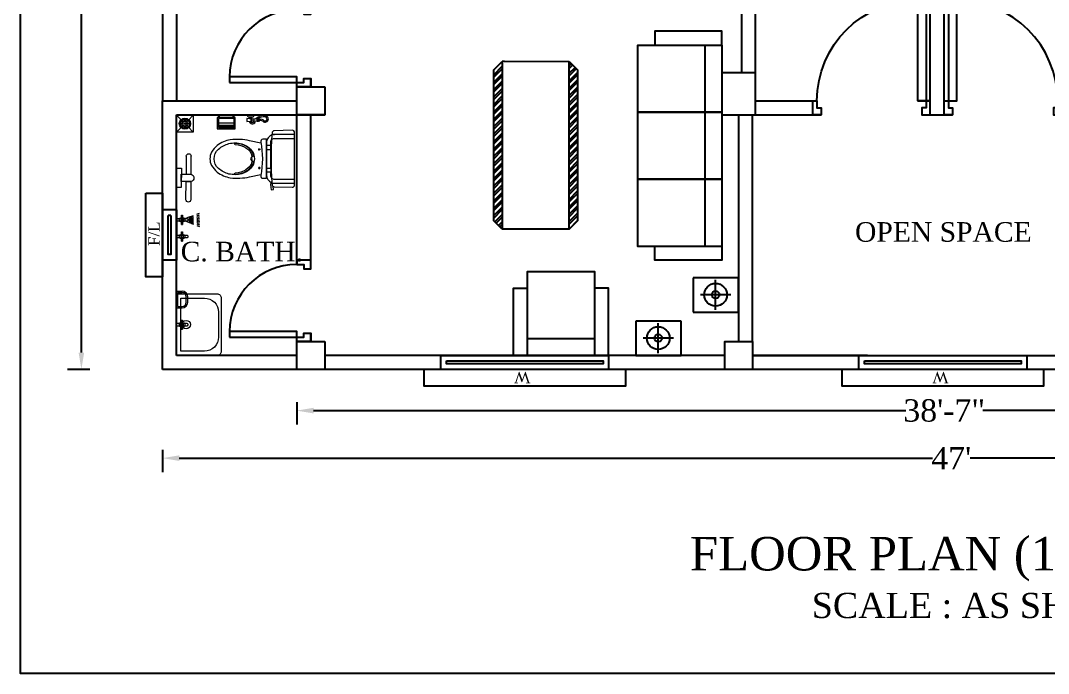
# Model space of a CAD drawing. Header units: inches. Extents: x -5597760 to 21122418, y -37133 to 23298423.
# Drawn here: x 2676.2 to 3043.8, y -24683.2 to -24449.8 of the extents above; entities that cross this region are included whole.
import ezdxf

# ---------------------------------------------------------------- set-up
doc = ezdxf.new("R2010")
doc.units = ezdxf.units.IN
doc.header["$MEASUREMENT"] = 0
doc.layers.add('Dimention', color=7, linetype='Continuous')
doc.layers.add('FURNITURE', color=3, linetype='Continuous')
for name, color, linetype, lineweight in [('Fixture_Plumbing', 193, 'Continuous', 9), ('low wall', 30, 'Continuous', 9), ('Wall', 250, 'Continuous', 25)]:
    doc.layers.add(name, color=color, linetype=linetype, lineweight=lineweight)
doc.styles.get("Standard").update_dxf_attribs({"font": 'times.ttf', "height": 8})
doc.dimstyles.get("Standard").update_dxf_attribs({"dimtxt": 7, "dimasz": 6, "dimexe": 5, "dimexo": 4, "dimgap": 0.09, "dimtad": 0, "dimtih": 1, "dimtoh": 1, "dimdec": 0, "dimzin": 0, "dimdsep": 46, "dimlunit": 3, "dimtxsty": 'Standard', "dimcen": 0.09, "dimadec": 0, "dimazin": 0, "dimtfac": 1, "dimtdec": 0, "dimtofl": 0, "dimtmove": 0, "dimatfit": 3, "dimfxl": 3, "dimfxlon": 1, "dimtolj": 1, "dimtzin": 0, "dimarcsym": 0})

# ---------------------------------------------------------------- blocks, each defined once
blk = doc.blocks.new('*D1121')
at = {"color": 0, "lineweight": -2, "transparency": 16777216}
for p, q in [((2775, -24586.25), (2775, -24594.25)), ((2781, -24589.25), (2992.74, -24589.25)), ((3232, -24589.25), (3020.26, -24589.25)), ((3238, -24586.25), (3238, -24594.25))]:
    blk.add_line(p, q, dxfattribs=at)
at = {"color": 0, "transparency": 16777216}
for points in [[(2781, -24588.25), (2781, -24590.25), (2775, -24589.25)], [(3232, -24588.25), (3232, -24590.25), (3238, -24589.25)]]:
    blk.add_solid(points, dxfattribs=at)
at = {"layer": 'Defpoints', "color": 0, "transparency": 16777216}
for p in [(2775, -24574.5), (3238, -24574.5), (3238, -24589.25)]:
    blk.add_point(p, dxfattribs=at)
at = {"color": 0, "lineweight": -3, "transparency": 16777216, "insert": (3006.5, -24589.25), "char_height": 8, "attachment_point": 5}
blk.add_mtext('\\A1;38\'-7"', dxfattribs=at)
blk = doc.blocks.new('Small Door')
at = {"color": 142}
for points in [[(1.5, 24), (1.5, 0), (3.5, 0), (3.5, 24)], [(0, 0), (1.5, 0), (1.5, -2.5), (3, -2.5), (3, -5), (0, -5)], [(29, 0), (27.5, 0), (27.5, -2.5), (26, -2.5), (26, -5), (29, -5)]]:
    blk.add_lwpolyline(points, close=True, dxfattribs=at)
blk.add_arc((3.5, 0), 24, 0, 90, dxfattribs=at)
blk = doc.blocks.new('*D1122')
at = {"color": 0, "lineweight": -2, "transparency": 16777216}
for p, q in [((2701, -24086), (2693, -24086)), ((2698, -24092), (2698, -24326.09)), ((2698, -24568.5), (2698, -24334.41)), ((2701, -24574.5), (2693, -24574.5))]:
    blk.add_line(p, q, dxfattribs=at)
at = {"color": 0, "transparency": 16777216}
for points in [[(2697, -24092), (2699, -24092), (2698, -24086)], [(2697, -24568.5), (2699, -24568.5), (2698, -24574.5)]]:
    blk.add_solid(points, dxfattribs=at)
at = {"layer": 'Defpoints', "color": 0, "transparency": 16777216}
for p in [(2775, -24086), (2698, -24574.5), (2775, -24574.5)]:
    blk.add_point(p, dxfattribs=at)
at = {"color": 0, "transparency": 16777216, "insert": (2698, -24330.25), "char_height": 8, "attachment_point": 5}
blk.add_mtext('\\A1;40\'-8"', dxfattribs=at)
blk = doc.blocks.new('Door')
at = {"color": 142}
for points in [[(1.5, 36), (1.5, 0), (4.5, 0), (4.5, 36)], [(0, 0), (1.5, 0), (1.5, -2.5), (3, -2.5), (3, -5), (0, -5)], [(42, 0), (40.5, 0), (40.5, -2.5), (39, -2.5), (39, -5), (42, -5)]]:
    blk.add_lwpolyline(points, close=True, dxfattribs=at)
blk.add_arc((4.5, 0), 36, 0, 90, dxfattribs=at)
blk = doc.blocks.new('*D1123')
at = {"color": 0, "lineweight": -2, "transparency": 16777216}
for p, q in [((2727, -24603.25), (2727, -24611.25)), ((3291, -24603.25), (3291, -24611.25)), ((2733, -24606.25), (3002.28, -24606.25)), ((3285, -24606.25), (3015.72, -24606.25))]:
    blk.add_line(p, q, dxfattribs=at)
at = {"color": 0, "transparency": 16777216}
for points in [[(2733, -24605.25), (2733, -24607.25), (2727, -24606.25)], [(3285, -24605.25), (3285, -24607.25), (3291, -24606.25)]]:
    blk.add_solid(points, dxfattribs=at)
at = {"layer": 'Defpoints', "color": 0, "transparency": 16777216}
for p in [(2727, -24484.5), (3291, -24484.5), (2727, -24606.25)]:
    blk.add_point(p, dxfattribs=at)
at = {"color": 0, "transparency": 16777216, "insert": (3009, -24606.25), "char_height": 8, "attachment_point": 5}
blk.add_mtext("\\A1;47'", dxfattribs=at)
blk = doc.blocks.new('S 1')
at = {"layer": 'FURNITURE', "color": 3, "ltscale": 3}
for points in [[(0, -5), (0, 0), (24, 0), (24, -5)], [(6, -29), (6, -5)], [(6, -53), (6, -29)], [(6, -77), (6, -53)], [(0, -77), (0, -82), (24, -82), (24, -77)]]:
    blk.add_lwpolyline(points, dxfattribs=at)
for points in [[(0, -29), (30, -29), (30, -5), (0, -5)], [(0, -53), (30, -53), (30, -29), (0, -29)], [(0, -77), (30, -77), (30, -53), (0, -53)]]:
    blk.add_lwpolyline(points, close=True, dxfattribs=at)
blk = doc.blocks.new('S 2')
at = {"layer": 'FURNITURE', "color": 3, "ltscale": 3}
for points in [[(0, -5), (0, 0), (24, 0), (24, -5)], [(6, -5), (6, -29)], [(0, -29), (0, -34), (24, -34), (24, -29)]]:
    blk.add_lwpolyline(points, dxfattribs=at)
blk.add_lwpolyline([(0, -5), (30, -5), (30, -29), (0, -29)], close=True, dxfattribs=at)
blk = doc.blocks.new('A$C4CB008C5')
for p, q in [((3.279, 3.019), (2.679, 3.019)), ((2.679, 3.019), (2.679, 2.569)), ((2.975, 2.6), (2.975, 2.992)), ((3.279, 2.569), (3.279, 3.019)), ((3.174, 2.796), (2.776, 2.796)), ((2.679, 2.569), (3.279, 2.569))]:
    blk.add_line(p, q)
for radius in [0.15, 0.05]:
    blk.add_circle((2.975, 2.796), radius)
blk = doc.blocks.new('COMOD')
at = {"layer": 'Fixture_Plumbing'}
for p, q in [((-12.6, 2.92), (-12.6, 3.72)), ((-12.2, 3.32), (-13, 3.32)), ((-8.6, -3.3), (-8.6, 3.3)), ((-12.2, -3.32), (-13, -3.32)), ((-12.6, -2.92), (-12.6, -3.72)), ((0, -8.7), (-6.01, -8.7))]:
    blk.add_line(p, q, dxfattribs=at)
blk.add_lwpolyline([(-8.14, 8.02), (-8.58, 9.23), (-8.31, 11.13), (-7.52, 11.02), (-7.68, 9.9)], dxfattribs=at)
for points in [[(-8.1, -8.55, -0.32142), (-10, -5.9), (-10, 5.9, -0.300027), (-8.3, 8.47)], [(-8.3, 8.47, -0.019656), (-8.1, 8.55)], [(-8.1, 8.55, -0.081906), (-7.2, 8.7), (0, 8.7)], [(-12.02, -5.63), (-16.06, -6.46, -0.088113), (-22.96, -6.79, -0.124068), (-27.65, -4.73, -0.086475), (-29.66, -2.38, -0.130408), (-30.24, 0, -0.130408), (-29.66, 2.38, -0.086475), (-27.65, 4.73, -0.124068), (-22.96, 6.79, -0.088113), (-16.06, 6.46), (-12.02, 5.63)], [(-21.2, 5.48, -0.136377), (-17.16, 4.36, -0.205105), (-14.68, 1.12, -0.668461), (-15.26, 1, 0.213245), (-17.4, 3.96, 0.134007), (-21.2, 5.12)], [(-8.6, 4.78), (-8.6, 5.9, -0.194092), (-8.21, 6.87)], [(-8.21, 6.87, -0.203745), (-7.2, 7.3), (0, 7.3)], [(-15.74, 0), (-15.43, 0.63, -0.801198), (-15.28, 0.68, -0.05862), (-15.2, 0, -0.05862), (-15.28, -0.68, -0.801198), (-15.43, -0.63), (-15.74, 0)], [(-21.2, -5.12, 0.134007), (-17.4, -3.96, 0.213245), (-15.26, -1, -0.668461), (-14.68, -1.12, -0.205105), (-17.16, -4.36, -0.136377), (-21.2, -5.48)], [(-8.12, -6.96, -0.216674), (-8.6, -5.9), (-8.6, -4.78)], [(-8.21, -6.87, 0.203745), (-7.2, -7.3), (0, -7.3)], [(-6.01, -8.7), (-7.6, -8.7), (-7.2, -8.7, -0.081902), (-8.1, -8.55)]]:
    blk.add_lwpolyline(points, format="xyb", dxfattribs=at)
for points in [[(0, 9.38), (0, -9.38, -0.421203), (-0.82, -10.18), (-7.26, -10.03, -0.384529), (-8.04, -9.29, -0.020097), (-8.4, 0, -0.020097), (-8.04, 9.29, -0.384529), (-7.26, 10.03), (-0.82, 10.18, -0.421203)], [(-28.76, 0, 0.221073), (-27.17, -3.49, 0.102493), (-23.48, -5.44, 0.121565), (-18.88, -5.36, 0.187395), (-15, -2.48, 0.126952), (-14.36, 0, 0.126952), (-15, 2.48, 0.187395), (-18.88, 5.36, 0.121565), (-23.48, 5.44, 0.102493), (-27.17, 3.49, 0.221073)], [(-10, 6.96), (-10, -6.96), (-11.3, -6.96, -0.472458), (-12.09, -6, 0.097656), (-12.09, 6, -0.472458), (-11.3, 6.96)]]:
    blk.add_lwpolyline(points, format="xyb", close=True, dxfattribs=at)
for points in [[(-10, 3.3), (-8.47, 3.3), (-8.47, 4.78), (-10, 4.78)], [(-10, -3.3), (-8.47, -3.3), (-8.47, -4.78), (-10, -4.78)]]:
    blk.add_lwpolyline(points, close=True, dxfattribs=at)
for centre, radius, start, end in [((-21.19, 5.3), 0.18, 92.9384, 267.0617), ((-21.22, -5.3), 0.181, 83.8644, 277.7384)]:
    blk.add_arc(centre, radius, start, end, dxfattribs=at)
blk = doc.blocks.new('Grating')
at = {"layer": 'Fixture_Plumbing'}
for p, q in [((0, 0), (1.86, -1.86)), ((0, -6), (0, 0)), ((0, 0), (6, 0)), ((6, 0), (4.14, -1.86)), ((6, 0), (6, -6)), ((1.86, -4.14), (0, -6)), ((6, -6), (0, -6)), ((4.14, -4.14), (6, -6))]:
    blk.add_line(p, q, dxfattribs=at)
for centre, radius in [((3, -3), 2), ((3, -3), 1.61), ((2, -3), 0.25), ((2.31, -2.31), 0.25), ((2.31, -3.69), 0.25), ((3, -2), 0.25), ((3, -3), 0.25), ((3.69, -2.31), 0.25), ((3.69, -3.69), 0.25), ((4, -3), 0.25), ((3, -4), 0.25)]:
    blk.add_circle(centre, radius, dxfattribs=at)
blk = doc.blocks.new('Tissu')
at = {"layer": 'Fixture_Plumbing'}
for p, q in [((0, 0), (6.4, 0)), ((0, -4), (0, 0)), ((6.4, 0), (6.4, -4)), ((0.4, -0.4), (6, -0.4)), ((0.4, -3.6), (0.4, -0.4)), ((6, -0.4), (0.4, -0.4)), ((6, -0.8), (0.4, -0.8)), ((6, -1.2), (0.4, -1.2)), ((6, -2), (0.4, -2)), ((6, -3.6), (0.4, -3.6)), ((6, -0.4), (6, -3.6)), ((6.4, -4), (0, -4)), ((0.4, -4), (0.8, -4)), ((0.4, -4.81), (0.4, -4)), ((0.8, -4.81), (0.4, -4.81)), ((0.8, -4), (0.8, -4.81)), ((5.6, -4), (6, -4)), ((5.6, -4.81), (5.6, -4)), ((6, -4.81), (5.6, -4.81)), ((6, -4), (6, -4.81))]:
    blk.add_line(p, q, dxfattribs=at)
blk = doc.blocks.new('HandShower')
at = {"layer": 'Fixture_Plumbing'}
for p, q in [((-2.77, 1.94), (-3.27, 1.94)), ((-3.27, 1.94), (-3.27, 1.44)), ((-3.27, 1.44), (-2.77, 1.44)), ((-2.33, 2.07), (-2.77, 2.07)), ((-2.77, 2.07), (-2.77, 1.31)), ((-2.77, 1.31), (-2.77, 2.07)), ((-2.77, 2.07), (-2.33, 2.07)), ((-2.33, 1.94), (-2.77, 1.94)), ((-2.77, 1.44), (-2.33, 1.44)), ((-2.77, 1.31), (-2.33, 1.31)), ((1.36, 2.19), (-2.33, 1.94)), ((-2.33, 1.31), (-2.33, 2.07)), ((-2.33, 1.94), (-2.33, 1.44)), ((-2.33, 1.44), (1.36, 1.19)), ((-0.28, 1.94), (-1.33, 1.82)), ((-1.33, 1.82), (-1.33, 1.56)), ((-1.33, 1.56), (-0.28, 1.44)), ((-1.28, 0), (-0.92, 0.64)), ((1.28, 0), (-1.28, 0)), ((-0.92, 0.64), (0.92, 0.64)), ((-0.29, 0.64), (-0.29, 1.3)), ((-0.29, 1.3), (0.37, 1.25)), ((0.37, 0.64), (-0.29, 0.64)), ((-0.28, 1.44), (-0.28, 1.94)), ((1.36, 2.19), (-0.16, 2.08)), ((-0.16, 2.08), (-0.16, 1.29)), ((-0.16, 1.29), (1.36, 1.19)), ((0.37, 1.25), (0.37, 0.64)), ((0.92, 0.64), (1.28, 0)), ((1.36, 1.19), (1.36, 2.19)), ((1.36, 1.19), (1.36, 2.19))]:
    blk.add_line(p, q, dxfattribs=at)
for centre, radius, start, end in [((-5.2, 1.32), 1.14, 59.6373, 268.8195), ((-5.2, 1.32), 0.702, 63.1189, 271.5338), ((-4.55, 3.74), 3.63, 259.3408, 319.7295), ((-4.55, 3.74), 3.19, 258.6253, 310.096), ((-3.56, 3.41), 1.97, 227.9057, 278.6181), ((-3.56, 3.41), 1.53, 226.1077, 281.1269), ((-4.55, 3.74), 3.19, 326.063, 335.0643), ((-0.63, 1.87), 1.16, 12.846, 152.8429), ((-4.55, 3.74), 3.63, 331.2813, 334.9093), ((-0.63, 1.87), 0.722, 18.4095, 152.2679), ((-0.18, 1.67), 0.462, 297.9981, 300.1615)]:
    blk.add_arc(centre, radius, start, end, dxfattribs=at)
blk = doc.blocks.new('Bas_Pds')
at = {"layer": 'Fixture_Plumbing'}
for points in [[(0, 0), (22, 0), (22, -14.5, -0.414214), (20.5, -16), (1.5, -16, -0.414214), (0, -14.5)], [(1.5, -1.5), (20.5, -1.5), (20.5, -10, -0.414214), (15.5, -15), (6.5, -15, -0.414214), (1.5, -10)]]:
    blk.add_lwpolyline(points, format="xyb", close=True, dxfattribs=at)
blk.add_circle((11, -3.5), 1.5, dxfattribs=at)
blk = doc.blocks.new('Shope Case')
at = {"layer": 'Fixture_Plumbing'}
for p, q in [((4, 4), (2, 4)), ((0, 0), (0, 2)), ((6, 0), (0, 0)), ((0.5, 0.5), (0.5, 2)), ((5.5, 0.5), (0.5, 0.5)), ((4, 3.5), (2, 3.5)), ((5.5, 0.5), (5.5, 2)), ((6, 0), (6, 2))]:
    blk.add_line(p, q, dxfattribs=at)
for centre, radius, start, end in [((2, 2), 2, 90, 180), ((4, 2), 2, 360, 90), ((2, 2), 1.5, 90, 180), ((4, 2), 1.5, 360, 90)]:
    blk.add_arc(centre, radius, start, end, dxfattribs=at)
blk = doc.blocks.new('Cock')
at = {"layer": 'Fixture_Plumbing'}
for p, q in [((0.5, -1.09), (0.5, 0)), ((-0.45, -1.85), (-1.63, -1.85)), ((-1.63, -1.85), (-1.63, -2.15)), ((-1.63, -2.15), (-0.45, -2.15)), ((-0.5, 0), (-0.5, -1.09)), ((-0.5, -2.91), (-0.5, -3.7)), ((0.45, -1.85), (1.63, -1.85)), ((1.63, -2.15), (0.45, -2.15)), ((0.5, -3.7), (0.5, -2.91)), ((1.63, -1.85), (1.63, -2.15)), ((-0.2, -4), (0.2, -4))]:
    blk.add_line(p, q, dxfattribs=at)
blk.add_lwpolyline([(-0.74, -1.85), (-1.63, -1.85), (-1.63, -2.15), (-0.74, -2.15), (-0.72, -2.29), (-0.68, -2.43), (-0.64, -2.52), (-0.6, -2.59), (-0.55, -2.69), (-0.53, -2.74), (-0.51, -2.79), (-0.5, -2.84), (-0.5, -3.7), (-0.49, -3.77), (-0.47, -3.83), (-0.44, -3.87), (-0.42, -3.9), (-0.39, -3.93), (-0.36, -3.95), (-0.32, -3.97), (-0.26, -3.99), (-0.21, -4), (0.21, -4), (0.28, -3.99), (0.33, -3.97), (0.37, -3.95), (0.41, -3.91), (0.45, -3.87), (0.47, -3.84), (0.49, -3.78), (0.5, -3.74), (0.5, -3.66), (0.5, -2.91), (0.51, -2.8), (0.53, -2.73), (0.57, -2.66), (0.64, -2.52), (0.69, -2.39), (0.73, -2.23), (0.74, -2.15), (1.63, -2.15), (1.63, -1.85), (0.74, -1.85), (0.7, -1.65), (0.66, -1.51), (0.62, -1.41), (0.56, -1.32), (0.51, -1.21), (0.5, -1.16), (0.5, 0), (-0.5, 0), (-0.5, -1.09), (-0.5, -1.17), (-0.52, -1.25), (-0.54, -1.3), (-0.6, -1.39), (-0.65, -1.49), (-0.68, -1.57), (-0.71, -1.68), (-0.73, -1.78), (-0.74, -1.85), (-1.63, -1.85), (-1.63, -2.15), (-0.74, -2.15)], dxfattribs=at)
blk.add_lwpolyline([(0.41, -1.71), (0.5, -2), (0.41, -2.29), (0.16, -2.48), (-0.15, -2.48), (-0.4, -2.29), (-0.5, -2), (-0.4, -1.71), (-0.15, -1.52), (0.16, -1.52)], close=True, dxfattribs=at)
blk.add_lwpolyline([(0.38, -2, -1), (-0.37, -2, -1)], format="xyb", close=True, dxfattribs=at)
for centre, radius, start, end in [((0.58, -2), 1.33, 162.7798, 173.6894), ((0.58, -2), 1.33, 186.386, 197.2957), ((0.11, -1.8), 0.821, 142.6304, 166.4711), ((0.3, -2.09), 1.03, 197.2957, 212.3126), ((-1, -2.91), 0.5, 0.0377, 32.3126), ((-1, -1.09), 0.5, 335.7811, 0.0377), ((0.11, -1.8), 0.821, 97.6195, 127.4775), ((0.11, -2.2), 0.821, 232.598, 262.4559), ((-0.11, -1.8), 0.821, 51.1948, 82.4559), ((-0.11, -2.2), 0.821, 277.6195, 308.8807), ((0.91, -1.11), 0.407, 178.1777, 212.4229), ((1, -2.91), 0.5, 147.7628, 180.0377), ((-0.11, -1.8), 0.821, 13.6044, 35.212), ((-0.29, -2.09), 1.03, 327.7628, 342.7798), ((-0.58, -2), 1.33, 6.386, 17.2957), ((-0.58, -2), 1.33, 342.7798, 353.6894), ((-0.2, -3.7), 0.3, 180.0377, 270.0377), ((0.2, -3.7), 0.3, 270.0377, 0.0377)]:
    blk.add_arc(centre, radius, start, end, dxfattribs=at)
blk = doc.blocks.new('Sower')
at = {"layer": 'Fixture_Plumbing'}
for p, q in [((-1.31, -3.44), (-1.41, -3.69)), ((-1.31, -3.44), (-1.41, -3.69)), ((-1.31, -3.44), (-1.41, -3.69)), ((-1.31, -3.44), (-1.41, -3.69)), ((-1.18, -3.08), (-1.27, -3.33)), ((-1.18, -3.08), (-1.27, -3.33)), ((-1.18, -3.08), (-1.27, -3.33)), ((-1.18, -3.08), (-1.27, -3.33)), ((-1.04, -2.72), (-1.14, -2.97)), ((-1.04, -2.72), (-1.14, -2.97)), ((-1.04, -2.72), (-1.14, -2.97)), ((-1.04, -2.72), (-1.14, -2.97)), ((-0.96, -3.44), (-1.04, -3.69)), ((-0.96, -3.44), (-1.04, -3.69)), ((-1, -2.6), (1, -2.6)), ((-0.86, -3.08), (-0.93, -3.33)), ((-0.86, -3.08), (-0.93, -3.33)), ((-0.76, -2.72), (-0.83, -2.97)), ((-0.76, -2.72), (-0.83, -2.97)), ((-0.63, -3.44), (-0.68, -3.69)), ((-0.63, -3.44), (-0.68, -3.69)), ((-0.57, -3.08), (-0.61, -3.33)), ((-0.57, -3.08), (-0.61, -3.33)), ((-0.5, -2.72), (-0.55, -2.97)), ((-0.5, -2.72), (-0.55, -2.97)), ((-0.31, -3.44), (-0.33, -3.69)), ((-0.31, -3.44), (-0.33, -3.69)), ((-0.28, -3.08), (-0.3, -3.33)), ((-0.28, -3.08), (-0.3, -3.33)), ((-0.25, -2.72), (-0.27, -2.97)), ((-0.25, -2.72), (-0.27, -2.97)), ((0, -2.72), (0, -2.97)), ((0, -2.72), (0, -2.97)), ((0, -3.08), (0, -3.33)), ((0, -3.08), (0, -3.33)), ((0, -3.44), (0, -3.69)), ((0, -3.44), (0, -3.69)), ((0.25, -2.72), (0.28, -2.97)), ((0.25, -2.72), (0.28, -2.97)), ((0.29, -3.08), (0.31, -3.33)), ((0.29, -3.08), (0.31, -3.33)), ((0.32, -3.44), (0.34, -3.69)), ((0.32, -3.44), (0.34, -3.69)), ((0.51, -2.72), (0.55, -2.97)), ((0.51, -2.72), (0.55, -2.97)), ((0.57, -3.08), (0.62, -3.33)), ((0.57, -3.08), (0.62, -3.33)), ((0.64, -3.44), (0.69, -3.69)), ((0.64, -3.44), (0.69, -3.69)), ((0.77, -2.72), (0.84, -2.97)), ((0.77, -2.72), (0.84, -2.97)), ((0.87, -3.08), (0.94, -3.33)), ((0.87, -3.08), (0.94, -3.33)), ((0.97, -3.44), (1.04, -3.69)), ((0.97, -3.44), (1.04, -3.69)), ((1.05, -2.72), (1.15, -2.97)), ((1.05, -2.72), (1.15, -2.97)), ((1.19, -3.08), (1.28, -3.33)), ((1.19, -3.08), (1.28, -3.33)), ((1.32, -3.44), (1.42, -3.69)), ((1.32, -3.44), (1.42, -3.69)), ((-2.27, -5.94), (-2.37, -6.19)), ((-2.27, -5.94), (-2.37, -6.19)), ((-2.27, -5.94), (-2.37, -6.19)), ((-2.27, -5.94), (-2.37, -6.19)), ((-2.13, -5.58), (-2.23, -5.83)), ((-2.13, -5.58), (-2.23, -5.83)), ((-2.13, -5.58), (-2.23, -5.83)), ((-2.13, -5.58), (-2.23, -5.83)), ((-2, -5.22), (-2.09, -5.47)), ((-2, -5.22), (-2.09, -5.47)), ((-2, -5.22), (-2.09, -5.47)), ((-2, -5.22), (-2.09, -5.47)), ((-1.67, -5.94), (-1.74, -6.19)), ((-1.67, -5.94), (-1.74, -6.19)), ((-1.57, -5.58), (-1.64, -5.83)), ((-1.57, -5.58), (-1.64, -5.83)), ((-1.45, -3.79), (-1.55, -4.04)), ((-1.45, -3.79), (-1.55, -4.04)), ((-1.45, -3.79), (-1.55, -4.04)), ((-1.45, -3.79), (-1.55, -4.04)), ((-1.47, -5.22), (-1.54, -5.47)), ((-1.47, -5.22), (-1.54, -5.47)), ((-1.07, -3.79), (-1.14, -4.04)), ((-1.07, -3.79), (-1.14, -4.04)), ((-1.09, -5.94), (-1.14, -6.19)), ((-1.09, -5.94), (-1.14, -6.19)), ((-1.03, -5.58), (-1.07, -5.83)), ((-1.03, -5.58), (-1.07, -5.83)), ((-0.96, -5.22), (-1.01, -5.47)), ((-0.96, -5.22), (-1.01, -5.47)), ((-0.7, -3.79), (-0.74, -4.04)), ((-0.7, -3.79), (-0.74, -4.04)), ((-0.54, -5.94), (-0.56, -6.19)), ((-0.54, -5.94), (-0.56, -6.19)), ((-0.51, -5.58), (-0.53, -5.83)), ((-0.51, -5.58), (-0.53, -5.83)), ((-0.47, -5.22), (-0.5, -5.47)), ((-0.47, -5.22), (-0.5, -5.47)), ((-0.34, -3.79), (-0.37, -4.04)), ((-0.34, -3.79), (-0.37, -4.04)), ((0, -3.79), (0, -4.04)), ((0, -3.79), (0, -4.04)), ((0.01, -5.22), (0.01, -5.47)), ((0.01, -5.22), (0.01, -5.47)), ((0.01, -5.58), (0.01, -5.83)), ((0.01, -5.58), (0.01, -5.83)), ((0.01, -5.94), (0.01, -6.19)), ((0.01, -5.94), (0.01, -6.19)), ((0.35, -3.79), (0.38, -4.04)), ((0.35, -3.79), (0.38, -4.04)), ((0.49, -5.22), (0.51, -5.47)), ((0.49, -5.22), (0.51, -5.47)), ((0.52, -5.58), (0.54, -5.83)), ((0.52, -5.58), (0.54, -5.83)), ((0.55, -5.94), (0.58, -6.19)), ((0.55, -5.94), (0.58, -6.19)), ((0.71, -3.79), (0.75, -4.04)), ((0.71, -3.79), (0.75, -4.04)), ((0.97, -5.22), (1.02, -5.47)), ((0.97, -5.22), (1.02, -5.47)), ((1.04, -5.58), (1.09, -5.83)), ((1.04, -5.58), (1.09, -5.83)), ((1.07, -3.79), (1.15, -4.04)), ((1.07, -3.79), (1.15, -4.04)), ((1.11, -5.94), (1.15, -6.19)), ((1.11, -5.94), (1.15, -6.19)), ((1.46, -3.79), (1.56, -4.04)), ((1.46, -3.79), (1.56, -4.04)), ((1.48, -5.22), (1.55, -5.47)), ((1.48, -5.22), (1.55, -5.47)), ((1.58, -5.58), (1.65, -5.83)), ((1.58, -5.58), (1.65, -5.83)), ((1.68, -5.94), (1.75, -6.19)), ((1.68, -5.94), (1.75, -6.19)), ((2.01, -5.22), (2.11, -5.47)), ((2.01, -5.22), (2.11, -5.47)), ((2.15, -5.58), (2.25, -5.83)), ((2.15, -5.58), (2.25, -5.83)), ((2.29, -5.94), (2.38, -6.19)), ((2.29, -5.94), (2.38, -6.19))]:
    blk.add_line(p, q, dxfattribs=at)
at = {"layer": 'Fixture_Plumbing', "ltscale": 0.5}
blk.add_lwpolyline([(-0.37, 0), (-0.37, -0.97), (-0.37, 0), (0.37, 0), (0.38, -0.97), (1, -2.6), (-1, -2.6), (-0.37, -0.97)], dxfattribs=at)
blk = doc.blocks.new('fcyhf')
at = {"layer": 'Fixture_Plumbing', "xscale": -1}
for name, p in [('Sower', (0, 1.02)), ('Cock', (0, 3.02))]:
    blk.add_blockref(name, p, dxfattribs=at)
blk = doc.blocks.new('Ring')
at = {"layer": 'Fixture_Plumbing'}
for p, q in [((-0.26, 1.3), (-0.26, 7.78)), ((1.47, 7.78), (1.47, 1.3)), ((1.47, 1.3), (-0.26, 1.3)), ((3.2, 1.3), (-0.26, 1.3)), ((4.92, 3.46), (3.2, 3.46)), ((3.2, 3.46), (3.2, -3.46)), ((3.2, -1.3), (3.2, 1.3)), ((4.92, -3.46), (4.92, 3.46)), ((-0.26, -1.3), (-0.26, -7.78)), ((1.47, -1.3), (-0.26, -1.3)), ((-0.26, -1.3), (3.2, -1.3)), ((1.47, -7.78), (1.47, -1.3)), ((3.2, -3.46), (4.92, -3.46))]:
    blk.add_line(p, q, dxfattribs=at)
for centre, radius, start, end in [((0.6, 7.78), 0.864, 0, 180), ((0, 0), 1.32, 101.3119, 258.6881), ((0.6, -7.78), 0.864, 180, 0)]:
    blk.add_arc(centre, radius, start, end, dxfattribs=at)

msp = doc.modelspace()

# ---------------------------------------------------------------- hatches: boundary and pattern name
at = {"true_color": 0x000000}
h = msp.add_hatch(dxfattribs=at)
h.set_pattern_fill('ANSI32', color=18, scale=5)
h.set_pattern_definition([(45, (687.4207, -25102.4104), (-1.3258252, 1.3258252), []), (45, (688.3045, -25102.4104), (-1.3258252, 1.3258252), [])])
h.paths.add_polyline_path([(2845.42, -24521.36), (2848.42, -24524.36), (2848.42, -24464.36), (2845.42, -24467.36)])
h.paths.add_polyline_path([(2872.42, -24524.36), (2875.42, -24521.36), (2875.42, -24467.36), (2872.42, -24464.36)])

# ---------------------------------------------------------------- linework, layer by layer
for p, q in [((3001.5, -24478.5), (3001.5, -24240)), ((3006.5, -24478.5), (3006.5, -24240)), ((2727, -24311.92), (2727, -24478.42)), ((2732, -24316.92), (2732, -24478.42)), ((2934, -24411.5), (2934, -24468.5)), ((2939, -24473.5), (2939, -24411.5)), ((2845.42, -24467.36), (2848.42, -24464.36)), ((2849.17, -24464.29), (2848.42, -24464.36)), ((2848.42, -24464.36), (2848.42, -24524.36)), ((2849.17, -24464.29), (2872.42, -24464.36)), ((2872.42, -24464.36), (2875.42, -24467.36)), ((2872.42, -24524.36), (2872.42, -24464.36)), ((2845.42, -24521.36), (2845.42, -24467.36)), ((2875.42, -24467.36), (2875.42, -24521.36)), ((2775, -24532), (2775, -24469.92)), ((2780, -24473.42), (2780, -24470.42)), ((2775, -24537), (2775, -24473.42)), ((2727, -24478.42), (2775, -24478.42)), ((2727, -24574.5), (2727, -24478.42)), ((2939, -24478.5), (2961, -24478.5)), ((2997, -24478.5), (3001.5, -24478.5)), ((3006.5, -24478.5), (3011, -24478.5)), ((2732, -24483.42), (2785, -24483.42)), ((2732, -24569.5), (2732, -24483.42)), ((2780, -24535.5), (2780, -24483.42)), ((2933, -24564.5), (2933, -24483.5)), ((2938, -24564.5), (2938, -24483.5)), ((2939, -24483.5), (2962.5, -24483.5)), ((2998.5, -24483.5), (3009.5, -24483.5)), ((2730, -24519.46), (2729, -24519.46)), ((2848.42, -24524.36), (2845.42, -24521.36)), ((2875.42, -24521.36), (2872.42, -24524.36)), ((2872.42, -24524.36), (2848.42, -24524.36)), ((2775, -24564.5), (2775, -24561)), ((2780, -24564.5), (2780, -24561.5)), ((2775, -24569.5), (2732, -24569.5)), ((2928, -24569.5), (2785, -24569.5)), ((2928, -24569.5), (2881, -24569.5)), ((2928, -24569.5), (2881, -24569.5)), ((2928, -24569.5), (2923, -24569.5)), ((2979, -24569.5), (2938, -24569.5)), ((2938, -24569.5), (3074, -24569.5)), ((2775, -24574.5), (2727, -24574.5)), ((2977.5, -24574.5), (2775, -24574.5)), ((3238, -24574.5), (2938, -24574.5))]:
    msp.add_line(p, q)
for points in [[(2676.25, -23974.75), (3317.25, -23974.75), (3317.25, -24683.25), (2676.25, -24683.25)], [(2939, -24483.5), (2939, -24468.5), (2927, -24468.5), (2927, -24483.5)], [(2785, -24473.42), (2785, -24483.42), (2775, -24483.42), (2775, -24473.42)], [(2785, -24564.5), (2785, -24574.5), (2775, -24574.5), (2775, -24564.5)], [(2785, -24564.5), (2785, -24574.5), (2775, -24574.5), (2775, -24564.5)], [(2938, -24564.5), (2938, -24574.5), (2928, -24574.5), (2928, -24564.5)]]:
    msp.add_lwpolyline(points, close=True)
at = {"layer": 'Dimention', "lineweight": -3, "ltscale": 2, "flags": 128}
msp.add_lwpolyline([(2730, -24519.46), (2730, -24533.46), (2729, -24533.46), (2729, -24519.46)], dxfattribs=at)
for points in [[(2828.5, -24571.5), (2884.5, -24571.5), (2884.5, -24572.5), (2828.5, -24572.5)], [(2978, -24571.5), (3034, -24571.5), (3034, -24572.5), (2978, -24572.5)]]:
    msp.add_lwpolyline(points, close=True, dxfattribs=at)
at = {"layer": 'low wall', "lineweight": -3, "ltscale": 5}
for p, q in [((2721, -24511.46), (2727, -24511.46)), ((2727, -24511.46), (2727, -24517.46)), ((2732, -24517.46), (2727, -24517.46)), ((2727, -24517.46), (2727, -24541.46))]:
    msp.add_line(p, q, dxfattribs=at)
for points in [[(2727, -24541.46), (2721, -24541.46), (2721, -24511.46)], [(2732, -24517.46), (2732, -24535.46), (2727, -24535.46), (2727, -24517.46)], [(2892.5, -24574.5), (2892.5, -24580.5), (2820.5, -24580.5), (2820.5, -24574.5)], [(3042, -24574.5), (3042, -24580.5), (2970, -24580.5), (2970, -24574.5)]]:
    msp.add_lwpolyline(points, dxfattribs=at)
for points in [[(2826.5, -24569.5), (2886.5, -24569.5), (2886.5, -24574.5), (2826.5, -24574.5)], [(2976, -24569.5), (3036, -24569.5), (3036, -24574.5), (2976, -24574.5)]]:
    msp.add_lwpolyline(points, close=True, dxfattribs=at)

# ---------------------------------------------------------------- block references
at = {"rotation": 90}
for p in [(2775, -24473.42), (2775, -24564.5)]:
    msp.add_blockref('Small Door', p, dxfattribs=at)
at = {"xscale": -1}
msp.add_blockref('Door', (3001.5, -24478.5), dxfattribs=at)
msp.add_blockref('Door', (3006.5, -24478.5))
at = {"xscale": 27.13886132502201, "yscale": 27.13886132502201, "zscale": 27.13886132502201}
for p in [(2844, -24623.71), (2823.5, -24639.21)]:
    msp.add_blockref('A$C4CB008C5', p, dxfattribs=at)
at = {"layer": 'Fixture_Plumbing'}
msp.add_blockref('Grating', (2732, -24483.62), dxfattribs=at)
at = {"layer": 'Fixture_Plumbing', "xscale": -1}
for name, p, rotation in [('Tissu', (2746.6, -24488.43), 180), ('COMOD', (2774.2, -24499.19), 180.000062671488), ('Ring', (2736.92, -24506.04), 359.5697802589705), ('Cock', (2732, -24527), 90), ('Cock', (2732, -24558.5), 90)]:
    msp.add_blockref(name, p, dxfattribs=dict(at, rotation=rotation))
at = {"layer": 'Fixture_Plumbing'}
for name, p, rotation in [('HandShower', (2758.5, -24483.62), 180), ('Shope Case', (2732, -24546.5), 270), ('Bas_Pds', (2732, -24569.5), 90)]:
    msp.add_blockref(name, p, dxfattribs=dict(at, rotation=rotation))
at = {"layer": 'FURNITURE', "xscale": -1}
msp.add_blockref('S 1', (2927, -24453.5), dxfattribs=at)
at = {"layer": 'FURNITURE', "rotation": 90}
msp.add_blockref('S 2', (2852.5, -24569.5), dxfattribs=at)
at = {"layer": 'Wall', "color": 0, "rotation": 90}
msp.add_blockref('fcyhf', (2735.02, -24521), dxfattribs=at)

# ---------------------------------------------------------------- texts
at = {"lineweight": -3, "width": 612.207, "attachment_point": 1}
for s, insert, char_height, rotation in [('{\\H0.3657x;F\\H1x;/L}', (2721.95, -24530.34), 10.9375, 90), ('W', (2858.49, -24579.46), 4, 180), ('W', (3007.99, -24579.46), 4, 180)]:
    msp.add_mtext(s, dxfattribs=dict(at, insert=insert, char_height=char_height, rotation=rotation))
at = {"lineweight": 30, "char_height": 7, "attachment_point": 1}
for s, insert in [('OPEN SPACE', (2974.6, -24521.85)), ('C. BATH.', (2733.5, -24528.87))]:
    msp.add_mtext(s, dxfattribs=dict(at, insert=insert))
at = {"linetype": 'ByBlock', "lineweight": -3, "insert": (3012.75, -24634.42), "char_height": 7, "width": 391.8125, "attachment_point": 2}
msp.add_mtext('{\\H1.714x;    FLOOR PLAN (1860 Sq. ft.)\\P\\H0.7502x;     SCALE : AS SHOWN          }', dxfattribs=at)

# ---------------------------------------------------------------- dimensions: what is measured, and where the dimension line sits
dim = msp.add_linear_dim(base=(2698, -24574.499996), p1=(2775, -24086), p2=(2775, -24574.499996), angle=90, dimstyle='Standard')
dim.commit()
dim.dimension.update_dxf_attribs({"geometry": '*D1122', "text_midpoint": (2698, -24330.249998), "dimtype": 160})
dim = msp.add_linear_dim(base=(2727, -24606.25), p1=(3291, -24484.5), p2=(2727, -24484.5), dimstyle='Standard')
dim.commit()
dim.dimension.update_dxf_attribs({"geometry": '*D1123', "text_midpoint": (3009, -24606.25)})
at = {"lineweight": -3}
dim = msp.add_linear_dim(base=(3238, -24589.25), p1=(2775, -24574.5), p2=(3238, -24574.5), dimstyle='Standard', dxfattribs=at)
dim.commit()
dim.dimension.update_dxf_attribs({"geometry": '*D1121', "text_midpoint": (3006.5, -24589.25), "dimtype": 160})

doc.saveas('drawing.dxf')
